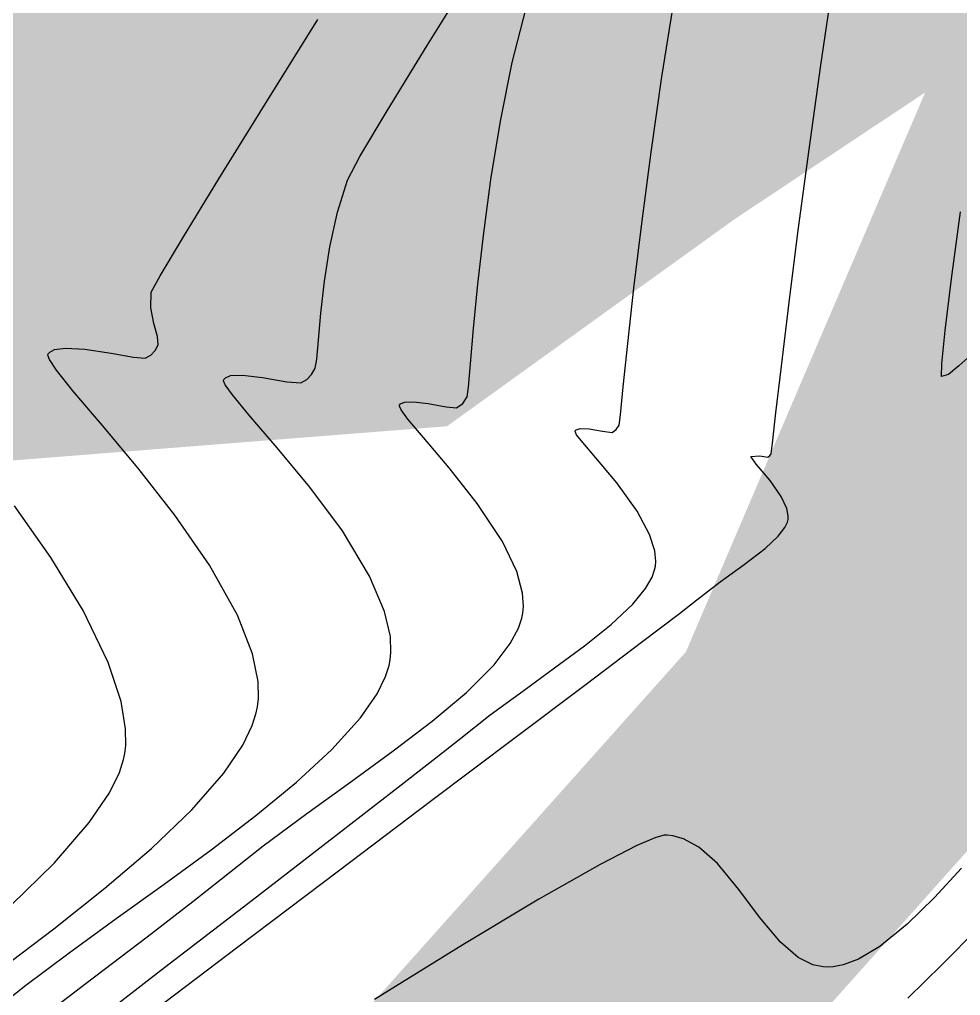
# Model space of a CAD drawing. Header units: feet. Extents: x 26064 to 27719, y 16802 to 28989.
# Drawn here: x 27581.6 to 27603.58, y 17988.97 to 18011.77 of the extents above; entities that cross this region are included whole.
import ezdxf

# ---------------------------------------------------------------- set-up
doc = ezdxf.new("R2010")
doc.units = ezdxf.units.FT
doc.header["$LTSCALE"] = 50
doc.header["$MEASUREMENT"] = 0
doc.linetypes.add('HIDDEN', pattern=[0.375, 0.25, -0.125])
doc.linetypes.add('HIDN25', pattern=[0.0938, 0.0625, -0.0313])
for name, color, linetype in [('CONT-MJR', 160, 'HIDDEN'), ('CONT-MNR', 55, 'HIDN25'), ('SILT_FENCE', 1, 'HIDDEN'), ('WATER', 5, 'Continuous')]:
    doc.layers.add(name, color=color, linetype=linetype)

msp = doc.modelspace()

# ---------------------------------------------------------------- linework, layer by layer
at = {"layer": 'CONT-MJR', "color": 7, "extrusion": (0.848369, -0.529406, 0)}
msp.add_line((27591.12234, 18011.16423, 625), (27592.31209, 18013.07079, 625), dxfattribs=at)
at = {"layer": 'CONT-MJR', "color": 7, "extrusion": (0.852392, -0.522903, 0)}
msp.add_line((27590.18886, 18009.64255, 625), (27591.12234, 18011.16423, 625), dxfattribs=at)
at = {"layer": 'CONT-MJR', "color": 7, "extrusion": (0.860406, -0.50961, 0)}
msp.add_line((27589.55496, 18008.57229, 625), (27590.18886, 18009.64255, 625), dxfattribs=at)
at = {"layer": 'CONT-MJR', "color": 7, "extrusion": (0.884695, -0.46617, 0)}
msp.add_line((27589.26393, 18008.01997, 625), (27589.55496, 18008.57229, 625), dxfattribs=at)
at = {"layer": 'CONT-MJR', "color": 7}
for p, q in [((27589.02788, 18007.27303, 625), (27589.26393, 18008.01997, 625)), ((27588.85313, 18006.46651, 625), (27589.02788, 18007.27303, 625)), ((27588.64311, 18004.9134, 625), (27588.72858, 18005.66008, 625)), ((27588.545, 18003.83795, 625), (27588.58562, 18004.28613, 625)), ((27586.37198, 18003.33598, 625), (27586.37702, 18003.36525, 625)), ((27586.57515, 18003.00235, 625), (27586.41022, 18003.2385, 625)), ((27587.85055, 18003.31102, 625), (27588.17487, 18003.28319, 625)), ((27586.95886, 18002.54029, 625), (27586.57515, 18003.00235, 625)), ((27589.14384, 17999.8243, 625), (27588.38745, 18000.84465, 625)), ((27590.13184, 17997.94612, 625), (27589.7814, 17998.77104, 625)), ((27590.26456, 17997.35844, 625), (27590.13184, 17997.94612, 625)), ((27590.25929, 17996.81213, 625), (27590.27785, 17996.98882, 625)), ((27589.56556, 17995.45717, 625), (27589.95479, 17996.01969, 625)), ((27587.12271, 17993.174, 625), (27588.07573, 17993.95865, 625)), ((27582.76728, 17989.97177, 625), (27583.86529, 17990.76711, 625)), ((27581.72345, 17989.1922, 625), (27582.76728, 17989.97177, 625))]:
    msp.add_line(p, q, dxfattribs=at)
at = {"layer": 'CONT-MJR', "color": 7, "extrusion": (0.988282, -0.15264, 0)}
msp.add_line((27588.72858, 18005.66008, 625), (27588.85313, 18006.46651, 625), dxfattribs=at)
at = {"layer": 'CONT-MJR', "color": 7, "extrusion": (0.995826, -0.091271, 0)}
msp.add_line((27588.58562, 18004.28613, 625), (27588.64311, 18004.9134, 625), dxfattribs=at)
at = {"layer": 'CONT-MJR', "color": 7, "extrusion": (0.986431, -0.164178, 0)}
msp.add_line((27588.51014, 18003.6285, 625), (27588.545, 18003.83795, 625), dxfattribs=at)
at = {"layer": 'CONT-MJR', "color": 7, "extrusion": (0.737366, -0.675494, 0)}
msp.add_line((27586.37702, 18003.36525, 625), (27586.41332, 18003.40488, 625), dxfattribs=at)
at = {"layer": 'CONT-MJR', "color": 7, "extrusion": (0.374618, -0.927179, 0)}
msp.add_line((27586.41332, 18003.40488, 625), (27586.53556, 18003.45427, 625), dxfattribs=at)
at = {"layer": 'CONT-MJR', "color": 7, "extrusion": (0.048689, -0.998814, 0)}
msp.add_line((27586.53556, 18003.45427, 625), (27586.81413, 18003.46785, 625), dxfattribs=at)
at = {"layer": 'CONT-MJR', "color": 7, "extrusion": (-0.116961, -0.993137, 0)}
msp.add_line((27586.81413, 18003.46785, 625), (27587.28248, 18003.41269, 625), dxfattribs=at)
at = {"layer": 'CONT-MJR', "color": 7, "extrusion": (-0.176179, -0.984358, 0)}
msp.add_line((27587.28248, 18003.41269, 625), (27587.85055, 18003.31102, 625), dxfattribs=at)
at = {"layer": 'CONT-MJR', "color": 7, "extrusion": (0.734591, -0.67851, 0)}
msp.add_line((27588.31576, 18003.36504, 625), (27588.42245, 18003.48055, 625), dxfattribs=at)
at = {"layer": 'CONT-MJR', "color": 7, "extrusion": (0.860255, -0.509863, 0)}
msp.add_line((27588.42245, 18003.48055, 625), (27588.51014, 18003.6285, 625), dxfattribs=at)
at = {"layer": 'CONT-MJR', "color": 7, "extrusion": (0.930939, 0.365175, 0)}
msp.add_line((27586.41022, 18003.2385, 625), (27586.37198, 18003.33598, 625), dxfattribs=at)
at = {"layer": 'CONT-MJR', "color": 7, "extrusion": (0.502324, -0.864679, 0)}
msp.add_line((27588.17487, 18003.28319, 625), (27588.31576, 18003.36504, 625), dxfattribs=at)
at = {"layer": 'CONT-MJR', "color": 7, "extrusion": (0.757439, 0.652906, 0)}
msp.add_line((27587.6224, 18001.77051, 625), (27586.95886, 18002.54029, 625), dxfattribs=at)
at = {"layer": 'CONT-MJR', "color": 7, "extrusion": (0.770874, 0.636988, 0)}
msp.add_line((27588.38745, 18000.84465, 625), (27587.6224, 18001.77051, 625), dxfattribs=at)
at = {"layer": 'CONT-MJR', "color": 7, "extrusion": (0.85548, 0.517835, 0)}
msp.add_line((27589.7814, 17998.77104, 625), (27589.14384, 17999.8243, 625), dxfattribs=at)
at = {"layer": 'CONT-MJR', "color": 7, "extrusion": (0.999354, 0.035938, 0)}
msp.add_line((27590.27785, 17996.98882, 625), (27590.26456, 17997.35844, 625), dxfattribs=at)
at = {"layer": 'CONT-MJR', "color": 7, "extrusion": (0.98083, -0.194864, 0)}
msp.add_line((27590.23399, 17996.68478, 625), (27590.25929, 17996.81213, 625), dxfattribs=at)
at = {"layer": 'CONT-MJR', "color": 7, "extrusion": (0.953864, -0.300238, 0)}
msp.add_line((27590.15198, 17996.42423, 625), (27590.23399, 17996.68478, 625), dxfattribs=at)
at = {"layer": 'CONT-MJR', "color": 7, "extrusion": (0.898897, -0.438161, 0)}
msp.add_line((27589.95479, 17996.01969, 625), (27590.15198, 17996.42423, 625), dxfattribs=at)
at = {"layer": 'CONT-MJR', "color": 7, "extrusion": (0.742297, -0.670071, 0)}
msp.add_line((27588.90207, 17994.72216, 625), (27589.56556, 17995.45717, 625), dxfattribs=at)
at = {"layer": 'CONT-MJR', "color": 7, "extrusion": (0.678635, -0.734476, 0)}
msp.add_line((27588.07573, 17993.95865, 625), (27588.90207, 17994.72216, 625), dxfattribs=at)
at = {"layer": 'CONT-MJR', "color": 7, "extrusion": (-0.607642, 0.794211, 0)}
msp.add_line((27586.07918, 17992.37561, 625), (27587.12271, 17993.174, 625), dxfattribs=at)
at = {"layer": 'CONT-MJR', "color": 7, "extrusion": (0.5912, -0.806525, 0)}
msp.add_line((27584.98132, 17991.57086, 625), (27586.07918, 17992.37561, 625), dxfattribs=at)
at = {"layer": 'CONT-MJR', "color": 7, "extrusion": (-0.584403, 0.811464, 0)}
msp.add_line((27583.86529, 17990.76711, 625), (27584.98132, 17991.57086, 625), dxfattribs=at)
at = {"layer": 'CONT-MJR', "color": 7, "extrusion": (0.621499, -0.783415, 0)}
msp.add_line((27580.76997, 17988.43578, 625), (27581.72345, 17989.1922, 625), dxfattribs=at)
at = {"layer": 'CONT-MNR', "color": 7, "extrusion": (0.989121, -0.147105, 0)}
msp.add_line((27600.31814, 18010.70916, 622), (27600.63118, 18012.81396, 622), dxfattribs=at)
at = {"layer": 'CONT-MNR', "color": 7, "extrusion": (0.987352, -0.158545, 0)}
msp.add_line((27596.60648, 18010.4387, 623), (27596.89339, 18012.22546, 623), dxfattribs=at)
at = {"layer": 'CONT-MNR', "color": 7, "extrusion": (0.969128, -0.246556, 0)}
msp.add_line((27593.11158, 18010.77292, 624), (27593.43369, 18012.03901, 624), dxfattribs=at)
at = {"layer": 'CONT-MNR', "color": 7}
for p, q in [((27587.32623, 18009.77153, 626), (27588.5705, 18011.77408, 626)), ((27596.13621, 18007.00872, 623), (27596.35377, 18008.6782, 623)), ((27595.95478, 18005.49504, 623), (27596.13621, 18007.00872, 623)), ((27599.57005, 18005.10099, 622), (27599.78381, 18006.7896, 622)), ((27603.22302, 18004.51135, 621), (27603.37157, 18005.71853, 621)), ((27595.81044, 18004.20191, 623), (27595.95478, 18005.49504, 623)), ((27584.82414, 18004.36482, 626), (27584.74361, 18004.67345, 626)), ((27592.13451, 18003.73148, 624), (27592.20714, 18004.55454, 624)), ((27584.84219, 18004.17416, 626), (27584.82414, 18004.36482, 626)), ((27582.4237, 18004.06378, 626), (27582.67954, 18004.09928, 626)), ((27582.67954, 18004.09928, 626), (27583.12805, 18004.07486, 626)), ((27595.70413, 18003.19412, 623), (27595.81044, 18004.20191, 623)), ((27582.26939, 18003.93264, 626), (27582.27609, 18003.96468, 626)), ((27582.30431, 18003.82891, 626), (27582.26939, 18003.93264, 626)), ((27582.46586, 18003.58102, 626), (27582.30431, 18003.82891, 626)), ((27592.08697, 18003.18135, 624), (27592.13451, 18003.73148, 624)), ((27582.85243, 18003.09724, 626), (27582.46586, 18003.58102, 626)), ((27595.63684, 18002.53642, 623), (27595.70413, 18003.19412, 623)), ((27590.47469, 18002.74021, 624), (27590.47796, 18002.76582, 624)), ((27590.59552, 18002.83183, 624), (27590.8021, 18002.8419, 624)), ((27591.57069, 18002.7256, 624), (27591.8112, 18002.70497, 624)), ((27595.53861, 18002.19762, 623), (27595.60951, 18002.29358, 623)), ((27594.61499, 18002.07268, 623), (27594.57743, 18002.14611, 623)), ((27594.57889, 18002.16639, 623), (27594.60446, 18002.19091, 623)), ((27594.75743, 18001.8888, 623), (27594.61499, 18002.07268, 623)), ((27594.69743, 18002.21593, 623), (27594.90647, 18002.20888, 623)), ((27594.90647, 18002.20888, 623), (27595.21725, 18002.1596, 623)), ((27595.06565, 18001.52971, 623), (27594.75743, 18001.8888, 623)), ((27592.2954, 18000.46988, 624), (27591.64019, 18001.30046, 624)), ((27599.39236, 18000.6292, 622), (27599.13162, 18001.00052, 622)), ((27582.33351, 17999.20472, 627), (27581.48588, 18000.41555, 627)), ((27596.31893, 17999.74535, 623), (27596.02737, 18000.28625, 623)), ((27599.55677, 18000.17497, 622), (27599.52363, 18000.34914, 622)), ((27599.4779, 17999.90192, 622), (27599.53727, 18000.03128, 622)), ((27599.01815, 17999.41554, 622), (27599.3235, 17999.69976, 622)), ((27598.52474, 17999.03768, 622), (27599.01815, 17999.41554, 622)), ((27596.45461, 17999.00025, 623), (27596.46471, 17999.11468, 623)), ((27596.22664, 17998.47991, 623), (27596.3765, 17998.74423, 623)), ((27597.41978, 17998.21192, 622), (27597.96964, 17998.63601, 622)), ((27596.13256, 17997.22889, 622), (27597.01487, 17997.89833, 622)), ((27593.06443, 17997.19659, 624), (27593.25532, 17997.55694, 624)), ((27594.10059, 17996.62333, 623), (27594.80144, 17997.14132, 623)), ((27594.83399, 17996.24827, 622), (27596.13256, 17997.22889, 622)), ((27587.17424, 17996.31105, 626), (27587.04768, 17996.95082, 626)), ((27592.59967, 17995.52855, 623), (27593.35496, 17996.0855, 623)), ((27586.81847, 17994.81829, 626), (27587.04097, 17995.28064, 626)), ((27591.2326, 17993.53216, 622), (27593.18029, 17995.00114, 622)), ((27584.06397, 17994.62402, 627), (27584.0851, 17994.81003, 627)), ((27589.34188, 17993.96501, 624), (27590.32983, 17994.68394, 624)), ((27590.30715, 17993.72637, 623), (27591.32901, 17994.52277, 623)), ((27585.62608, 17993.3076, 626), (27586.37827, 17994.16755, 626)), ((27588.31806, 17993.22583, 624), (27589.34188, 17993.96501, 624)), ((27589.05207, 17991.88599, 622), (27591.2326, 17993.53216, 622)), ((27596.65893, 17992.71572, 622), (27596.46239, 17992.66219, 622)), ((27597.1145, 17992.63143, 622), (27596.85927, 17992.7033, 622)), ((27587.0382, 17991.20052, 623), (27588.85872, 17992.60521, 623)), ((27596.01755, 17992.47331, 622), (27595.16638, 17992.03452, 622)), ((27597.47065, 17992.43815, 622), (27597.1145, 17992.63143, 622)), ((27597.90556, 17992.0556, 622), (27597.47065, 17992.43815, 622)), ((27598.88596, 17990.80337, 622), (27598.40605, 17991.45129, 622)), ((27584.58684, 17990.34154, 624), (27585.65513, 17991.16542, 624)), ((27599.37455, 17990.2153, 622), (27598.88596, 17990.80337, 622)), ((27581.14453, 17989.58193, 626), (27582.40607, 17990.53235, 626)), ((27583.1636, 17989.25756, 624), (27584.58684, 17990.34154, 624)), ((27599.79135, 17989.85745, 622), (27599.37455, 17990.2153, 622)), ((27584.23704, 17988.24074, 622), (27586.69984, 17990.10729, 622)), ((27591.95574, 17990.15133, 622), (27589.89471, 17988.87747, 622)), ((27601.6938, 17990.11973, 622), (27601.19725, 17989.82231, 622)), ((27600.12893, 17989.68951, 622), (27599.79135, 17989.85745, 622)), ((27581.434, 17987.94816, 624), (27583.1636, 17989.25756, 624))]:
    msp.add_line(p, q, dxfattribs=at)
at = {"layer": 'CONT-MNR', "color": 7, "extrusion": (0.980317, -0.197431, 0)}
msp.add_line((27592.84282, 18009.43845, 624), (27593.11158, 18010.77292, 624), dxfattribs=at)
at = {"layer": 'CONT-MNR', "color": 7, "extrusion": (0.990366, -0.138472, 0)}
msp.add_line((27600.03443, 18008.68001, 622), (27600.31814, 18010.70916, 622), dxfattribs=at)
at = {"layer": 'CONT-MNR', "color": 7, "extrusion": (0.989854, -0.142089, 0)}
msp.add_line((27596.35377, 18008.6782, 623), (27596.60648, 18010.4387, 623), dxfattribs=at)
at = {"layer": 'CONT-MNR', "color": 7, "extrusion": (0.850456, -0.526045, 0)}
msp.add_line((27586.26243, 18008.05168, 626), (27587.32623, 18009.77153, 626), dxfattribs=at)
at = {"layer": 'CONT-MNR', "color": 7, "extrusion": (0.98689, -0.161392, 0)}
msp.add_line((27592.62271, 18008.0925, 624), (27592.84282, 18009.43845, 624), dxfattribs=at)
at = {"layer": 'CONT-MNR', "color": 7, "extrusion": (0.991326, -0.131425, 0)}
msp.add_line((27599.78381, 18006.7896, 622), (27600.03443, 18008.68001, 622), dxfattribs=at)
at = {"layer": 'CONT-MNR', "color": 7, "extrusion": (0.852656, -0.522473, 0)}
msp.add_line((27585.43178, 18006.69609, 626), (27586.26243, 18008.05168, 626), dxfattribs=at)
at = {"layer": 'CONT-MNR', "color": 7, "extrusion": (0.990949, -0.134238, 0)}
msp.add_line((27592.44653, 18006.79194, 624), (27592.62271, 18008.0925, 624), dxfattribs=at)
at = {"layer": 'CONT-MNR', "color": 7, "extrusion": (0.991319, -0.131476, 0)}
msp.add_line((27603.37157, 18005.71853, 621), (27603.57895, 18007.28216, 621), dxfattribs=at)
at = {"layer": 'CONT-MNR', "color": 7, "extrusion": (0.857932, -0.513763, 0)}
msp.add_line((27584.88699, 18005.78635, 626), (27585.43178, 18006.69609, 626), dxfattribs=at)
at = {"layer": 'CONT-MNR', "color": 7, "extrusion": (0.993532, -0.113553, 0)}
msp.add_line((27592.30958, 18005.59366, 624), (27592.44653, 18006.79194, 624), dxfattribs=at)
at = {"layer": 'CONT-MNR', "color": 7, "extrusion": (0.880121, -0.474749, 0)}
msp.add_line((27584.68075, 18005.40401, 626), (27584.88699, 18005.78635, 626), dxfattribs=at)
at = {"layer": 'CONT-MNR', "color": 7, "extrusion": (0.995176, -0.098107, 0)}
msp.add_line((27592.20714, 18004.55454, 624), (27592.30958, 18005.59366, 624), dxfattribs=at)
at = {"layer": 'CONT-MNR', "color": 7, "extrusion": (0.999712, -0.024012, 0)}
msp.add_line((27584.67201, 18005.0399, 626), (27584.68075, 18005.40401, 626), dxfattribs=at)
at = {"layer": 'CONT-MNR', "color": 7, "extrusion": (0.98144, 0.19177, 0)}
msp.add_line((27584.74361, 18004.67345, 626), (27584.67201, 18005.0399, 626), dxfattribs=at)
at = {"layer": 'CONT-MNR', "color": 7, "extrusion": (0.992689, -0.120702, 0)}
msp.add_line((27599.39694, 18003.67727, 622), (27599.57005, 18005.10099, 622), dxfattribs=at)
at = {"layer": 'CONT-MNR', "color": 7, "extrusion": (0.994594, -0.103841, 0)}
msp.add_line((27603.14126, 18003.72827, 621), (27603.22302, 18004.51135, 621), dxfattribs=at)
at = {"layer": 'CONT-MNR', "color": 7, "extrusion": (0.892505, -0.451038, 0)}
msp.add_line((27584.77436, 18004.03993, 626), (27584.84219, 18004.17416, 626), dxfattribs=at)
at = {"layer": 'CONT-MNR', "color": 7, "extrusion": (0.761082, -0.648656, 0)}
msp.add_line((27582.27609, 18003.96468, 626), (27582.31109, 18004.00575, 626), dxfattribs=at)
at = {"layer": 'CONT-MNR', "color": 7, "extrusion": (0.458077, -0.888912, 0)}
msp.add_line((27582.31109, 18004.00575, 626), (27582.4237, 18004.06378, 626), dxfattribs=at)
at = {"layer": 'CONT-MNR', "color": 7, "extrusion": (-0.150059, -0.988677, 0)}
msp.add_line((27583.12805, 18004.07486, 626), (27583.74377, 18003.9814, 626), dxfattribs=at)
at = {"layer": 'CONT-MNR', "color": 7, "extrusion": (-0.178952, -0.983858, 0)}
msp.add_line((27583.74377, 18003.9814, 626), (27584.26834, 18003.88599, 626), dxfattribs=at)
at = {"layer": 'CONT-MNR', "color": 7, "extrusion": (-0.090582, -0.995889, 0)}
msp.add_line((27584.26834, 18003.88599, 626), (27584.53854, 18003.86141, 626), dxfattribs=at)
at = {"layer": 'CONT-MNR', "color": 7, "extrusion": (-0.485172, 0.874419, 0)}
msp.add_line((27584.53854, 18003.86141, 626), (27584.67194, 18003.93543, 626), dxfattribs=at)
at = {"layer": 'CONT-MNR', "color": 7, "extrusion": (0.714176, -0.699967, 0)}
msp.add_line((27584.67194, 18003.93543, 626), (27584.77436, 18004.03993, 626), dxfattribs=at)
at = {"layer": 'CONT-MNR', "color": 7, "extrusion": (0.643861, -0.765142, 0)}
msp.add_line((27603.75389, 18003.8664, 621), (27603.53902, 18003.68559, 621), dxfattribs=at)
at = {"layer": 'CONT-MNR', "color": 7, "extrusion": (0.993173, -0.116647, 0)}
msp.add_line((27599.26824, 18002.5815, 622), (27599.39694, 18003.67727, 622), dxfattribs=at)
at = {"layer": 'CONT-MNR', "color": 7, "extrusion": (0.999712, -0.023999, 0)}
msp.add_line((27603.13427, 18003.43694, 621), (27603.14126, 18003.72827, 621), dxfattribs=at)
at = {"layer": 'CONT-MNR', "color": 7, "extrusion": (0.655471, -0.755221, 0)}
msp.add_line((27603.53902, 18003.68559, 621), (27603.30298, 18003.48072, 621), dxfattribs=at)
at = {"layer": 'CONT-MNR', "color": 7, "extrusion": (-0.251186, 0.967939, 0)}
msp.add_line((27603.30298, 18003.48072, 621), (27603.13427, 18003.43694, 621), dxfattribs=at)
at = {"layer": 'CONT-MNR', "color": 7, "extrusion": (0.992494, -0.122297, 0)}
msp.add_line((27592.05983, 18002.96104, 624), (27592.08697, 18003.18135, 624), dxfattribs=at)
at = {"layer": 'CONT-MNR', "color": 7, "extrusion": (0.762101, 0.647458, 0)}
msp.add_line((27583.54085, 18002.28692, 626), (27582.85243, 18003.09724, 626), dxfattribs=at)
at = {"layer": 'CONT-MNR', "color": 7, "extrusion": (0.836041, -0.548667, 0)}
msp.add_line((27591.9577, 18002.80543, 624), (27592.05983, 18002.96104, 624), dxfattribs=at)
at = {"layer": 'CONT-MNR', "color": 7, "extrusion": (0.912357, 0.409396, 0)}
msp.add_line((27590.51448, 18002.65154, 624), (27590.47469, 18002.74021, 624), dxfattribs=at)
at = {"layer": 'CONT-MNR', "color": 7, "extrusion": (0.737366, -0.675494, 0)}
msp.add_line((27590.47796, 18002.76582, 624), (27590.50488, 18002.79521, 624), dxfattribs=at)
at = {"layer": 'CONT-MNR', "color": 7, "extrusion": (-0.374618, 0.927179, 0)}
msp.add_line((27590.50488, 18002.79521, 624), (27590.59552, 18002.83183, 624), dxfattribs=at)
at = {"layer": 'CONT-MNR', "color": 7, "extrusion": (-0.116961, -0.993137, 0)}
msp.add_line((27590.8021, 18002.8419, 624), (27591.14942, 18002.801, 624), dxfattribs=at)
at = {"layer": 'CONT-MNR', "color": 7, "extrusion": (-0.176179, -0.984358, 0)}
msp.add_line((27591.14942, 18002.801, 624), (27591.57069, 18002.7256, 624), dxfattribs=at)
at = {"layer": 'CONT-MNR', "color": 7, "extrusion": (0.565533, -0.824726, 0)}
msp.add_line((27591.8112, 18002.70497, 624), (27591.9577, 18002.80543, 624), dxfattribs=at)
at = {"layer": 'CONT-MNR', "color": 7, "extrusion": (0.805231, 0.592961, 0)}
msp.add_line((27590.6753, 18002.43314, 624), (27590.51448, 18002.65154, 624), dxfattribs=at)
at = {"layer": 'CONT-MNR', "color": 7, "extrusion": (0.993728, -0.111828, 0)}
msp.add_line((27595.60951, 18002.29358, 623), (27595.63684, 18002.53642, 623), dxfattribs=at)
at = {"layer": 'CONT-MNR', "color": 7, "extrusion": (0.993538, -0.113498, 0)}
msp.add_line((27599.18774, 18001.87676, 622), (27599.26824, 18002.5815, 622), dxfattribs=at)
at = {"layer": 'CONT-MNR', "color": 7, "extrusion": (0.766585, 0.642143, 0)}
msp.add_line((27584.36672, 18001.30099, 626), (27583.54085, 18002.28692, 626), dxfattribs=at)
at = {"layer": 'CONT-MNR', "color": 7, "extrusion": (0.763075, 0.64631, 0)}
msp.add_line((27591.03757, 18002.00542, 624), (27590.6753, 18002.43314, 624), dxfattribs=at)
at = {"layer": 'CONT-MNR', "color": 7, "extrusion": (0.997399, -0.072073, 0)}
msp.add_line((27594.57743, 18002.14611, 623), (27594.57889, 18002.16639, 623), dxfattribs=at)
at = {"layer": 'CONT-MNR', "color": 7, "extrusion": (0.259885, -0.96564, 0)}
msp.add_line((27594.60446, 18002.19091, 623), (27594.69743, 18002.21593, 623), dxfattribs=at)
at = {"layer": 'CONT-MNR', "color": 7, "extrusion": (-0.141257, -0.989973, 0)}
msp.add_line((27595.21725, 18002.1596, 623), (27595.44752, 18002.12674, 623), dxfattribs=at)
at = {"layer": 'CONT-MNR', "color": 7, "extrusion": (-0.61408, 0.789244, 0)}
msp.add_line((27595.44752, 18002.12674, 623), (27595.53861, 18002.19762, 623), dxfattribs=at)
at = {"layer": 'CONT-MNR', "color": 7, "extrusion": (0.760131, 0.64977, 0)}
msp.add_line((27591.64019, 18001.30046, 624), (27591.03757, 18002.00542, 624), dxfattribs=at)
at = {"layer": 'CONT-MNR', "color": 7, "extrusion": (0.993578, -0.113148, 0)}
msp.add_line((27599.15919, 18001.62612, 622), (27599.18774, 18001.87676, 622), dxfattribs=at)
at = {"layer": 'CONT-MNR', "color": 7, "extrusion": (0.067234, -0.997737, 0)}
msp.add_line((27598.67983, 18001.56696, 622), (27598.89258, 18001.5813, 622), dxfattribs=at)
at = {"layer": 'CONT-MNR', "color": 7, "extrusion": (-0.168912, -0.985631, 0)}
msp.add_line((27598.89258, 18001.5813, 622), (27599.08385, 18001.54852, 622), dxfattribs=at)
at = {"layer": 'CONT-MNR', "color": 7, "extrusion": (0.671176, -0.741298, 0)}
msp.add_line((27599.08385, 18001.54852, 622), (27599.12371, 18001.58461, 622), dxfattribs=at)
at = {"layer": 'CONT-MNR', "color": 7, "extrusion": (0.760125, -0.649777, 0)}
msp.add_line((27599.12371, 18001.58461, 622), (27599.15919, 18001.62612, 622), dxfattribs=at)
at = {"layer": 'CONT-MNR', "color": 7, "extrusion": (0.768035, 0.640408, 0)}
msp.add_line((27595.55023, 18000.94856, 623), (27595.06565, 18001.52971, 623), dxfattribs=at)
at = {"layer": 'CONT-MNR', "color": 7, "extrusion": (0.817198, 0.576358, 0)}
msp.add_line((27598.81058, 18001.38157, 622), (27598.67983, 18001.56696, 622), dxfattribs=at)
at = {"layer": 'CONT-MNR', "color": 7, "extrusion": (0.764758, 0.644318, 0)}
msp.add_line((27599.13162, 18001.00052, 622), (27598.81058, 18001.38157, 622), dxfattribs=at)
at = {"layer": 'CONT-MNR', "color": 7, "extrusion": (0.786965, 0.616997, 0)}
msp.add_line((27585.23302, 18000.19606, 626), (27584.36672, 18001.30099, 626), dxfattribs=at)
at = {"layer": 'CONT-MNR', "color": 7, "extrusion": (0.811377, 0.584524, 0)}
msp.add_line((27596.02737, 18000.28625, 623), (27595.55023, 18000.94856, 623), dxfattribs=at)
at = {"layer": 'CONT-MNR', "color": 7, "extrusion": (0.834721, 0.550674, 0)}
msp.add_line((27592.88123, 17999.58186, 624), (27592.2954, 18000.46988, 624), dxfattribs=at)
at = {"layer": 'CONT-MNR', "color": 7, "extrusion": (0.905464, 0.424424, 0)}
msp.add_line((27599.52363, 18000.34914, 622), (27599.39236, 18000.6292, 622), dxfattribs=at)
at = {"layer": 'CONT-MNR', "color": 7, "extrusion": (0.821696, 0.569926, 0)}
msp.add_line((27586.04269, 17999.02871, 626), (27585.23302, 18000.19606, 626), dxfattribs=at)
at = {"layer": 'CONT-MNR', "color": 7, "extrusion": (0.972796, -0.231663, 0)}
msp.add_line((27599.53727, 18000.03128, 622), (27599.55227, 18000.09431, 622), dxfattribs=at)
at = {"layer": 'CONT-MNR', "color": 7, "extrusion": (0.998449, -0.055667, 0)}
msp.add_line((27599.55227, 18000.09431, 622), (27599.55677, 18000.17497, 622), dxfattribs=at)
at = {"layer": 'CONT-MNR', "color": 7, "extrusion": (0.79473, -0.606964, 0)}
msp.add_line((27599.3235, 17999.69976, 622), (27599.4779, 17999.90192, 622), dxfattribs=at)
at = {"layer": 'CONT-MNR', "color": 7, "extrusion": (0.902566, 0.430552, 0)}
msp.add_line((27593.218, 17998.8759, 624), (27592.88123, 17999.58186, 624), dxfattribs=at)
at = {"layer": 'CONT-MNR', "color": 7, "extrusion": (0.952853, 0.303434, 0)}
msp.add_line((27596.44262, 17999.35694, 623), (27596.31893, 17999.74535, 623), dxfattribs=at)
at = {"layer": 'CONT-MNR', "color": 7, "extrusion": (0.995869, 0.090799, 0)}
msp.add_line((27596.46471, 17999.11468, 623), (27596.44262, 17999.35694, 623), dxfattribs=at)
at = {"layer": 'CONT-MNR', "color": 7, "extrusion": (0.853953, 0.52035, 0)}
msp.add_line((27583.08843, 17997.96581, 627), (27582.33351, 17999.20472, 627), dxfattribs=at)
at = {"layer": 'CONT-MNR', "color": 7, "extrusion": (0.872811, 0.488059, 0)}
msp.add_line((27586.69871, 17997.85553, 626), (27586.04269, 17999.02871, 626), dxfattribs=at)
at = {"layer": 'CONT-MNR', "color": 7, "extrusion": (0.96611, 0.25813, 0)}
msp.add_line((27593.35265, 17998.37193, 624), (27593.218, 17998.8759, 624), dxfattribs=at)
at = {"layer": 'CONT-MNR', "color": 7, "extrusion": (0.943083, -0.332558, 0)}
msp.add_line((27596.3765, 17998.74423, 623), (27596.43702, 17998.91584, 623), dxfattribs=at)
at = {"layer": 'CONT-MNR', "color": 7, "extrusion": (0.978954, -0.204079, 0)}
msp.add_line((27596.43702, 17998.91584, 623), (27596.45461, 17999.00025, 623), dxfattribs=at)
at = {"layer": 'CONT-MNR', "color": 7, "extrusion": (-0.586226, 0.810148, 0)}
msp.add_line((27597.96964, 17998.63601, 622), (27598.52474, 17999.03768, 622), dxfattribs=at)
at = {"layer": 'CONT-MNR', "color": 7, "extrusion": (0.774335, -0.632776, 0)}
msp.add_line((27595.92832, 17998.11485, 623), (27596.22664, 17998.47991, 623), dxfattribs=at)
at = {"layer": 'CONT-MNR', "color": 7, "extrusion": (0.998197, 0.060019, 0)}
msp.add_line((27593.37163, 17998.05628, 624), (27593.35265, 17998.37193, 624), dxfattribs=at)
at = {"layer": 'CONT-MNR', "color": 7, "extrusion": (-0.612321, 0.790609, 0)}
msp.add_line((27597.01487, 17997.89833, 622), (27597.41978, 17998.21192, 622), dxfattribs=at)
at = {"layer": 'CONT-MNR', "color": 7, "extrusion": (0.899533, 0.436853, 0)}
msp.add_line((27583.67735, 17996.75315, 627), (27583.08843, 17997.96581, 627), dxfattribs=at)
at = {"layer": 'CONT-MNR', "color": 7, "extrusion": (0.995255, -0.097303, 0)}
msp.add_line((27593.35695, 17997.90619, 624), (27593.37163, 17998.05628, 624), dxfattribs=at)
at = {"layer": 'CONT-MNR', "color": 7, "extrusion": (0.685324, -0.728238, 0)}
msp.add_line((27595.42239, 17997.63874, 623), (27595.92832, 17998.11485, 623), dxfattribs=at)
at = {"layer": 'CONT-MNR', "color": 7, "extrusion": (0.932996, 0.359887, 0)}
msp.add_line((27587.04768, 17996.95082, 626), (27586.69871, 17997.85553, 626), dxfattribs=at)
at = {"layer": 'CONT-MNR', "color": 7, "extrusion": (0.948484, -0.316826, 0)}
msp.add_line((27593.25532, 17997.55694, 624), (27593.33352, 17997.79103, 624), dxfattribs=at)
at = {"layer": 'CONT-MNR', "color": 7, "extrusion": (0.979915, -0.199417, 0)}
msp.add_line((27593.33352, 17997.79103, 624), (27593.35695, 17997.90619, 624), dxfattribs=at)
at = {"layer": 'CONT-MNR', "color": 7, "extrusion": (0.625198, -0.780466, 0)}
msp.add_line((27594.80144, 17997.14132, 623), (27595.42239, 17997.63874, 623), dxfattribs=at)
at = {"layer": 'CONT-MNR', "color": 7, "extrusion": (0.795396, -0.60609, 0)}
msp.add_line((27592.68572, 17996.6996, 624), (27593.06443, 17997.19659, 624), dxfattribs=at)
at = {"layer": 'CONT-MNR', "color": 7, "extrusion": (0.949473, 0.31385, 0)}
msp.add_line((27583.9797, 17995.83846, 627), (27583.67735, 17996.75315, 627), dxfattribs=at)
at = {"layer": 'CONT-MNR', "color": 7, "extrusion": (0.708041, -0.706171, 0)}
msp.add_line((27592.04102, 17996.05319, 624), (27592.68572, 17996.6996, 624), dxfattribs=at)
at = {"layer": 'CONT-MNR', "color": 7, "extrusion": (0.585007, -0.811028, 0)}
msp.add_line((27593.35496, 17996.0855, 623), (27594.10059, 17996.62333, 623), dxfattribs=at)
at = {"layer": 'CONT-MNR', "color": 7, "extrusion": (0.999783, 0.020815, 0)}
msp.add_line((27587.18259, 17995.90978, 626), (27587.17424, 17996.31105, 626), dxfattribs=at)
at = {"layer": 'CONT-MNR', "color": 7, "extrusion": (0.602117, -0.798408, 0)}
msp.add_line((27593.18029, 17995.00114, 622), (27594.83399, 17996.24827, 622), dxfattribs=at)
at = {"layer": 'CONT-MNR', "color": 7, "extrusion": (0.994078, -0.108668, 0)}
msp.add_line((27587.16163, 17995.71808, 626), (27587.18259, 17995.90978, 626), dxfattribs=at)
at = {"layer": 'CONT-MNR', "color": 7, "extrusion": (0.644253, -0.764813, 0)}
msp.add_line((27591.24263, 17995.38065, 624), (27592.04102, 17996.05319, 624), dxfattribs=at)
at = {"layer": 'CONT-MNR', "color": 7, "extrusion": (0.986948, 0.161039, 0)}
msp.add_line((27584.08338, 17995.20304, 627), (27583.9797, 17995.83846, 627), dxfattribs=at)
at = {"layer": 'CONT-MNR', "color": 7, "extrusion": (0.980847, -0.194779, 0)}
msp.add_line((27587.13326, 17995.57519, 626), (27587.16163, 17995.71808, 626), dxfattribs=at)
at = {"layer": 'CONT-MNR', "color": 7, "extrusion": (0.954256, -0.298992, 0)}
msp.add_line((27587.04097, 17995.28064, 626), (27587.13326, 17995.57519, 626), dxfattribs=at)
at = {"layer": 'CONT-MNR', "color": 7, "extrusion": (0.619086, -0.785324, 0)}
msp.add_line((27591.86984, 17994.95321, 623), (27592.59967, 17995.52855, 623), dxfattribs=at)
at = {"layer": 'CONT-MNR', "color": 7, "extrusion": (0.99999, 0.004361, 0)}
msp.add_line((27584.0851, 17994.81003, 627), (27584.08338, 17995.20304, 627), dxfattribs=at)
at = {"layer": 'CONT-MNR', "color": 7, "extrusion": (0.606726, -0.794911, 0)}
msp.add_line((27590.32983, 17994.68394, 624), (27591.24263, 17995.38065, 624), dxfattribs=at)
at = {"layer": 'CONT-MNR', "color": 7, "extrusion": (0.828294, -0.560294, 0)}
msp.add_line((27586.37827, 17994.16755, 626), (27586.81847, 17994.81829, 626), dxfattribs=at)
at = {"layer": 'CONT-MNR', "color": 7, "extrusion": (0.622728, -0.782438, 0)}
msp.add_line((27591.32901, 17994.52277, 623), (27591.86984, 17994.95321, 623), dxfattribs=at)
at = {"layer": 'CONT-MNR', "color": 7, "extrusion": (0.980295, -0.197539, 0)}
msp.add_line((27584.03525, 17994.48148, 627), (27584.06397, 17994.62402, 627), dxfattribs=at)
at = {"layer": 'CONT-MNR', "color": 7, "extrusion": (0.951869, -0.306506, 0)}
msp.add_line((27583.93914, 17994.183, 627), (27584.03525, 17994.48148, 627), dxfattribs=at)
at = {"layer": 'CONT-MNR', "color": 7, "extrusion": (0.897218, -0.441588, 0)}
msp.add_line((27583.70328, 17993.70378, 627), (27583.93914, 17994.183, 627), dxfattribs=at)
at = {"layer": 'CONT-MNR', "color": 7, "extrusion": (0.826313, -0.563212, 0)}
msp.add_line((27583.23161, 17993.01177, 627), (27583.70328, 17993.70378, 627), dxfattribs=at)
at = {"layer": 'CONT-MNR', "color": 7, "extrusion": (-0.612103, 0.790778, 0)}
msp.add_line((27588.85872, 17992.60521, 623), (27590.30715, 17993.72637, 623), dxfattribs=at)
at = {"layer": 'CONT-MNR', "color": 7, "extrusion": (-0.69201, 0.721888, 0)}
msp.add_line((27584.68673, 17992.40713, 626), (27585.62608, 17993.3076, 626), dxfattribs=at)
at = {"layer": 'CONT-MNR', "color": 7, "extrusion": (-0.596055, 0.802944, 0)}
msp.add_line((27587.29764, 17992.46834, 624), (27588.31806, 17993.22583, 624), dxfattribs=at)
at = {"layer": 'CONT-MNR', "color": 7, "extrusion": (0.755939, -0.654642, 0)}
msp.add_line((27582.41929, 17992.07376, 627), (27583.23161, 17993.01177, 627), dxfattribs=at)
at = {"layer": 'CONT-MNR', "color": 7, "extrusion": (0.058765, -0.998272, 0)}
msp.add_line((27596.72563, 17992.71964, 622), (27596.65893, 17992.71572, 622), dxfattribs=at)
at = {"layer": 'CONT-MNR', "color": 7, "extrusion": (-0.121427, -0.9926, 0)}
msp.add_line((27596.85927, 17992.7033, 622), (27596.72563, 17992.71964, 622), dxfattribs=at)
at = {"layer": 'CONT-MNR', "color": 7, "extrusion": (0.620602, -0.784126, 0)}
msp.add_line((27586.31991, 17991.6945, 624), (27587.29764, 17992.46834, 624), dxfattribs=at)
at = {"layer": 'CONT-MNR', "color": 7, "extrusion": (-0.390827, 0.920464, 0)}
msp.add_line((27596.46239, 17992.66219, 622), (27596.01755, 17992.47331, 622), dxfattribs=at)
at = {"layer": 'CONT-MNR', "color": 7, "extrusion": (0.64985, -0.760063, 0)}
msp.add_line((27583.6001, 17991.47807, 626), (27584.68673, 17992.40713, 626), dxfattribs=at)
at = {"layer": 'CONT-MNR', "color": 7, "extrusion": (0.700859, -0.713299, 0)}
msp.add_line((27581.39826, 17991.07053, 627), (27582.41929, 17992.07376, 627), dxfattribs=at)
at = {"layer": 'CONT-MNR', "color": 7, "extrusion": (0.49485, -0.868979, 0)}
msp.add_line((27595.16638, 17992.03452, 622), (27593.73478, 17991.21928, 622), dxfattribs=at)
at = {"layer": 'CONT-MNR', "color": 7, "extrusion": (0.77016, 0.637851, 0)}
msp.add_line((27598.40605, 17991.45129, 622), (27597.90556, 17992.0556, 622), dxfattribs=at)
at = {"layer": 'CONT-MNR', "color": 7, "extrusion": (0.603146, -0.797631, 0)}
msp.add_line((27586.69984, 17990.10729, 622), (27589.05207, 17991.88599, 622), dxfattribs=at)
at = {"layer": 'CONT-MNR', "color": 7, "extrusion": (0.734234, -0.678897, 0)}
msp.add_line((27603.6052, 17991.94348, 622), (27602.97441, 17991.26128, 622), dxfattribs=at)
at = {"layer": 'CONT-MNR', "color": 7, "extrusion": (0.622725, -0.782441, 0)}
msp.add_line((27585.65513, 17991.16542, 624), (27586.31991, 17991.6945, 624), dxfattribs=at)
at = {"layer": 'CONT-MNR', "color": 7, "extrusion": (-0.620882, 0.783904, 0)}
msp.add_line((27582.40607, 17990.53235, 626), (27583.6001, 17991.47807, 626), dxfattribs=at)
at = {"layer": 'CONT-MNR', "color": 7, "extrusion": (0.610244, -0.792213, 0)}
msp.add_line((27584.90005, 17989.55349, 623), (27587.0382, 17991.20052, 623), dxfattribs=at)
at = {"layer": 'CONT-MNR', "color": 7, "extrusion": (0.514685, -0.857379, 0)}
msp.add_line((27593.73478, 17991.21928, 622), (27591.95574, 17990.15133, 622), dxfattribs=at)
at = {"layer": 'CONT-MNR', "color": 7, "extrusion": (-0.697729, 0.716361, 0)}
msp.add_line((27602.97441, 17991.26128, 622), (27602.33193, 17990.6355, 622), dxfattribs=at)
at = {"layer": 'CONT-MNR', "color": 7, "extrusion": (-0.62861, 0.777721, 0)}
msp.add_line((27602.33193, 17990.6355, 622), (27601.6938, 17990.11973, 622), dxfattribs=at)
at = {"layer": 'CONT-MNR', "color": 7, "extrusion": (0.710438, -0.70376, 0)}
msp.add_line((27603.99029, 17990.54556, 623), (27603.1431, 17989.69034, 623), dxfattribs=at)
at = {"layer": 'CONT-MNR', "color": 7, "extrusion": (0.358576, -0.9335, 0)}
msp.add_line((27601.19725, 17989.82231, 622), (27600.83837, 17989.68446, 622), dxfattribs=at)
at = {"layer": 'CONT-MNR', "color": 7, "extrusion": (-0.609913, 0.792468, 0)}
msp.add_line((27582.49874, 17987.70536, 623), (27584.90005, 17989.55349, 623), dxfattribs=at)
at = {"layer": 'CONT-MNR', "color": 7, "extrusion": (0.210263, 0.977645, 0)}
msp.add_line((27600.36939, 17989.6378, 622), (27600.12893, 17989.68951, 622), dxfattribs=at)
at = {"layer": 'CONT-MNR', "color": 7, "extrusion": (-0.042187, -0.99911, 0)}
msp.add_line((27600.49494, 17989.6325, 622), (27600.36939, 17989.6378, 622), dxfattribs=at)
at = {"layer": 'CONT-MNR', "color": 7, "extrusion": (0.062628, -0.998037, 0)}
msp.add_line((27600.60748, 17989.63956, 622), (27600.49494, 17989.6325, 622), dxfattribs=at)
at = {"layer": 'CONT-MNR', "color": 7, "extrusion": (0.19089, -0.981611, 0)}
msp.add_line((27600.83837, 17989.68446, 622), (27600.60748, 17989.63956, 622), dxfattribs=at)
at = {"layer": 'CONT-MNR', "color": 7, "extrusion": (0.702036, -0.712141, 0)}
msp.add_line((27603.1431, 17989.69034, 623), (27602.35149, 17988.90996, 623), dxfattribs=at)
at = {"layer": 'SILT_FENCE', "color": 3, "linetype": 'Continuous', "flags": 128}
msp.add_lwpolyline([(26250.44337, 18011.00838, 13.33333, 13.33333, 0), (27572.16596, 18007.42643, 13.33, 13.33, 0), (27589.20602, 18008.76923, 13.33, 13.33, 0), (27594.52098, 18012.59785, 13.33, 13.33, 0), (27606.82988, 18020.78484, 13.33, 13.33, 0), (27616.60755, 18014.97951, 13.33, 13.33, 0), (27624.71846, 17999.8173, 13.33, 13.33, 0), (27612.98505, 17986.0807, 13.33, 13.33, 0), (27589.97533, 17973.25929, 13.33, 13.33, 0), (27570.73764, 17967.72847, 13.33, 13.33, 0), (27543.18192, 17956.81055, 13.33, 13.33, 0), (27543.18192, 17956.81055, 13.33, 13.33, 0), (27543.18192, 17956.81055, 13.33, 13.33, 0), (27541.77031, 17952.78057, 13.33, 13.33, 0), (27539.68002, 17946.81082, 13.33, 13.33, 0), (27536.87105, 17938.78592, 13.33, 13.33, 0), (27533.53572, 17929.25579, 13.33, 13.33, 0), (27526.85733, 17911.67789, 13.33, 13.33, 0)], format="xyseb", dxfattribs=at)
at = {"layer": 'WATER', "color": 5, "linetype": 'Continuous', "const_width": 8, "elevation": 625, "flags": 128}
msp.add_lwpolyline([(27618.35549, 18036.3866), (27600.58754, 17994.82642), (27569.90643, 17960.42963), (27564.97689, 17953.33784), (27564.10413, 17945.70614), (27560.80611, 17886.26907), (27564.10669, 17876.67357), (27565.60697, 17872.17568), (27573.13702, 17831.92907), (27591.15263, 17787.04977), (27632.0139, 17719.43356), (27672.2278, 17660.66565), (27700.39955, 17613.74317)], dxfattribs=at)

doc.saveas('drawing.dxf')
